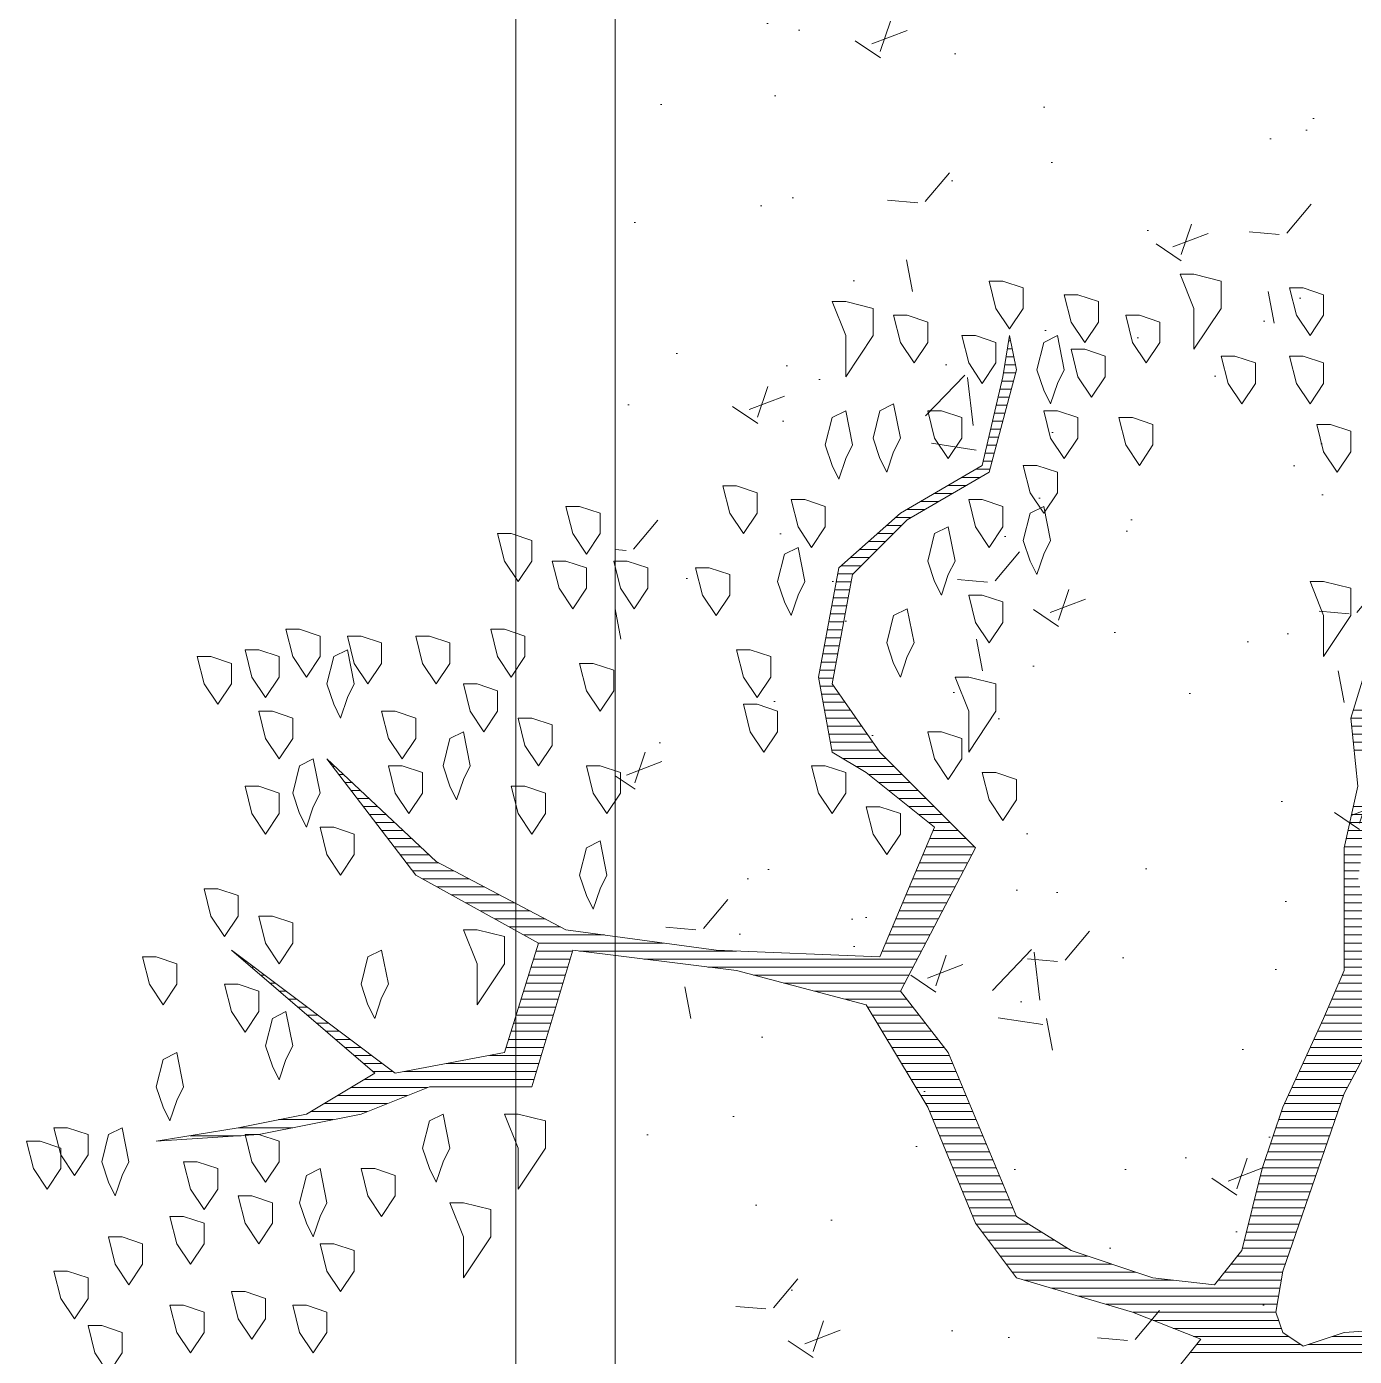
# Model space of a CAD drawing. Header units: metres. Extents: x 12093 to 20303, y 514 to 1412.
# Drawn here: x 19835.62 to 19837.627, y 762.04 to 764.05 of the extents above; entities that cross this region are included whole.
import ezdxf

# ---------------------------------------------------------------- set-up
doc = ezdxf.new("R2010")
doc.units = ezdxf.units.M
doc.layers.get('0').update_dxf_attribs({"lineweight": 13})
for name, color, linetype, lineweight in [('0-JARDI', 72, 'Continuous', 13), ('ARBOLES', 52, 'Continuous', 13), ('grass', 64, 'Continuous', 13), ('MANZANAS-ORIGINALES', 147, 'Continuous', 9)]:
    doc.layers.add(name, color=color, linetype=linetype, lineweight=lineweight)

# ---------------------------------------------------------------- blocks, each defined once
blk = doc.blocks.new('*X7')
at = {"color": 0}
for p, q in [((17.2412, 16.51), (17.7938, 16.51)), ((17.3112, 16.5), (17.6466, 16.5)), ((17.6564, 16.5), (17.7858, 16.5)), ((17.3812, 16.49), (17.6166, 16.49)), ((17.6714, 16.49), (17.7899, 16.49)), ((17.6804, 16.48), (17.8149, 16.48)), ((17.6837, 16.47), (17.8399, 16.47)), ((17.6855, 16.45), (17.8986, 16.45)), ((17.687, 16.46), (17.8649, 16.46)), ((17.6839, 16.44), (17.9326, 16.44)), ((17.6805, 16.42), (17.7592, 16.42)), ((17.6822, 16.43), (17.9666, 16.43)), ((17.8145, 16.42), (18.0006, 16.42)), ((17.6757, 16.4), (17.7432, 16.4)), ((17.6789, 16.41), (17.7512, 16.41)), ((17.8617, 16.41), (18.0157, 16.41)), ((17.8916, 16.4), (18.0232, 16.4)), ((17.6722, 16.39), (17.7352, 16.39)), ((17.9216, 16.39), (18.0307, 16.39)), ((17.6653, 16.37), (17.7264, 16.37)), ((17.6687, 16.38), (17.7289, 16.38)), ((17.9473, 16.38), (18.0382, 16.38)), ((17.9633, 16.37), (18.0457, 16.37)), ((17.6584, 16.35), (17.7214, 16.35)), ((17.6618, 16.36), (17.7239, 16.36)), ((17.9793, 16.36), (18.0532, 16.36)), ((17.9953, 16.35), (18.0607, 16.35)), ((17.6549, 16.34), (17.7189, 16.34)), ((18.0106, 16.34), (18.0651, 16.34)), ((17.648, 16.32), (17.7139, 16.32)), ((17.6514, 16.33), (17.7164, 16.33)), ((18.0147, 16.33), (18.0692, 16.33)), ((18.0189, 16.32), (18.0733, 16.32)), ((17.6411, 16.3), (17.7089, 16.3)), ((17.6445, 16.31), (17.7114, 16.31)), ((18.0231, 16.31), (18.0774, 16.31)), ((18.0272, 16.3), (18.0816, 16.3)), ((17.6376, 16.29), (17.7064, 16.29)), ((18.0314, 16.29), (18.0857, 16.29)), ((17.6307, 16.27), (17.7005, 16.27)), ((17.6341, 16.28), (17.7038, 16.28)), ((18.0356, 16.28), (18.0898, 16.28)), ((18.0397, 16.27), (18.0939, 16.27)), ((17.6237, 16.25), (17.6938, 16.25)), ((17.6272, 16.26), (17.6971, 16.26)), ((18.0439, 16.26), (18.098, 16.26)), ((18.0481, 16.25), (18.1021, 16.25)), ((17.6203, 16.24), (17.6905, 16.24)), ((18.0522, 16.24), (18.1063, 16.24)), ((18.9759, 16.24), (19.0395, 16.24)), ((17.6134, 16.22), (17.6838, 16.22)), ((17.6168, 16.23), (17.6871, 16.23)), ((18.0564, 16.23), (18.1104, 16.23)), ((18.0606, 16.22), (18.1145, 16.22)), ((18.8615, 16.22), (18.9295, 16.22)), ((18.9115, 16.23), (18.9795, 16.23)), ((17.6064, 16.2), (17.6766, 16.2)), ((17.6099, 16.21), (17.6805, 16.21)), ((18.0647, 16.21), (18.1186, 16.21)), ((18.0689, 16.2), (18.1236, 16.2)), ((18.7941, 16.2), (18.873, 16.2)), ((18.8191, 16.21), (18.8896, 16.21)), ((17.603, 16.19), (17.6719, 16.19)), ((18.0731, 16.19), (18.1296, 16.19)), ((18.7691, 16.19), (18.8563, 16.19)), ((17.5928, 16.17), (17.6627, 16.17)), ((17.5981, 16.18), (17.6673, 16.18)), ((18.0772, 16.18), (18.1356, 16.18)), ((18.0814, 16.17), (18.1416, 16.17)), ((18.6114, 16.17), (18.823, 16.17)), ((18.7441, 16.18), (18.8396, 16.18)), ((17.5821, 16.15), (17.6535, 16.15)), ((17.5874, 16.16), (17.6581, 16.16)), ((18.0856, 16.16), (18.1476, 16.16)), ((18.0897, 16.15), (18.1536, 16.15)), ((18.6054, 16.15), (18.7201, 16.15)), ((18.6084, 16.16), (18.7734, 16.16)), ((18.7869, 16.16), (18.812, 16.16)), ((18.8002, 16.15), (18.8237, 16.15)), ((17.5768, 16.14), (17.6489, 16.14)), ((18.0939, 16.14), (18.1596, 16.14)), ((18.6024, 16.14), (18.6667, 16.14)), ((18.8135, 16.14), (18.8354, 16.14)), ((17.5661, 16.12), (17.6396, 16.12)), ((17.5714, 16.13), (17.6443, 16.13)), ((18.1004, 16.13), (18.1656, 16.13)), ((18.1082, 16.12), (18.1716, 16.12)), ((18.5964, 16.12), (18.6429, 16.12)), ((18.5994, 16.13), (18.6461, 16.13)), ((18.8269, 16.13), (18.847, 16.13)), ((18.8402, 16.12), (18.8587, 16.12)), ((17.5554, 16.1), (17.6304, 16.1)), ((17.5608, 16.11), (17.635, 16.11)), ((18.116, 16.11), (18.1776, 16.11)), ((18.1237, 16.1), (18.1836, 16.1)), ((18.5904, 16.1), (18.6367, 16.1)), ((18.5934, 16.11), (18.6398, 16.11)), ((18.8535, 16.11), (18.8704, 16.11)), ((18.8669, 16.1), (18.882, 16.1)), ((17.5501, 16.09), (17.6259, 16.09)), ((18.1315, 16.09), (18.1896, 16.09)), ((18.5874, 16.09), (18.6336, 16.09)), ((18.8802, 16.09), (18.8937, 16.09)), ((17.5394, 16.07), (17.6174, 16.07)), ((17.5448, 16.08), (17.6216, 16.08)), ((18.1393, 16.08), (18.1956, 16.08)), ((18.1471, 16.07), (18.2239, 16.07)), ((18.5814, 16.07), (18.6273, 16.07)), ((18.5844, 16.08), (18.6304, 16.08)), ((18.8935, 16.08), (18.9054, 16.08)), ((18.9069, 16.07), (18.917, 16.07)), ((17.5341, 16.06), (17.6131, 16.06)), ((18.1549, 16.06), (18.2619, 16.06)), ((18.5784, 16.06), (18.6242, 16.06)), ((18.9202, 16.06), (18.9287, 16.06)), ((17.5127, 16.04), (17.6045, 16.04)), ((17.5234, 16.05), (17.6088, 16.05)), ((18.1444, 16.04), (18.3379, 16.04)), ((18.1497, 16.05), (18.2999, 16.05)), ((18.5724, 16.04), (18.6179, 16.04)), ((18.5754, 16.05), (18.6211, 16.05)), ((18.9335, 16.05), (18.9404, 16.05)), ((18.9469, 16.04), (18.952, 16.04)), ((17.4913, 16.02), (17.6021, 16.02)), ((17.502, 16.03), (17.6021, 16.03)), ((18.1339, 16.02), (18.4746, 16.02)), ((18.1392, 16.03), (18.3946, 16.03)), ((18.5664, 16.02), (18.6117, 16.02)), ((18.5694, 16.03), (18.6148, 16.03)), ((18.9602, 16.03), (18.9637, 16.03)), ((18.9735, 16.02), (18.9754, 16.02)), ((17.4806, 16.01), (17.6021, 16.01)), ((18.1287, 16.01), (18.1773, 16.01)), ((18.3591, 16.01), (18.5546, 16.01)), ((18.5634, 16.01), (18.6086, 16.01)), ((18.9869, 16.01), (18.987, 16.01)), ((17.4591, 15.99), (17.6021, 15.99)), ((17.4698, 16), (17.6021, 16)), ((18.1182, 15.99), (18.1688, 15.99)), ((18.1235, 16), (18.173, 16)), ((18.4501, 16), (18.6064, 16)), ((18.5234, 15.99), (18.6244, 15.99)), ((17.5206, 15.98), (17.6021, 15.98)), ((17.5556, 15.97), (17.6021, 15.97)), ((18.1077, 15.97), (18.1604, 15.97)), ((18.113, 15.98), (18.1646, 15.98)), ((18.5781, 15.98), (18.6424, 15.98)), ((18.5971, 15.97), (18.6604, 15.97)), ((17.5707, 15.96), (17.6021, 15.96)), ((18.1025, 15.96), (18.1562, 15.96)), ((18.6161, 15.96), (18.6784, 15.96)), ((17.5747, 15.95), (17.6021, 15.95)), ((17.5787, 15.94), (17.6021, 15.94)), ((18.092, 15.94), (18.1478, 15.94)), ((18.0973, 15.95), (18.152, 15.95)), ((18.6351, 15.95), (18.6964, 15.95)), ((18.6541, 15.94), (18.7144, 15.94)), ((17.5827, 15.93), (17.6021, 15.93)), ((17.5846, 15.92), (17.6021, 15.92)), ((18.0816, 15.92), (18.1394, 15.92)), ((18.0868, 15.93), (18.1436, 15.93)), ((18.6731, 15.93), (18.7324, 15.93)), ((18.6921, 15.92), (18.7504, 15.92)), ((17.5832, 15.91), (17.6021, 15.91)), ((18.0763, 15.91), (18.1351, 15.91)), ((18.7111, 15.91), (18.7628, 15.91)), ((17.5805, 15.89), (17.6021, 15.89)), ((17.5819, 15.9), (17.6021, 15.9)), ((18.0658, 15.89), (18.1267, 15.89)), ((18.0711, 15.9), (18.1309, 15.9)), ((18.7301, 15.9), (18.7704, 15.9)), ((18.7421, 15.89), (18.7781, 15.89)), ((17.5778, 15.87), (17.5996, 15.87)), ((17.5791, 15.88), (17.6018, 15.88)), ((18.0627, 15.88), (18.1225, 15.88)), ((18.0727, 15.87), (18.1183, 15.87)), ((18.7528, 15.88), (18.7857, 15.88)), ((18.7634, 15.87), (18.7934, 15.87)), ((17.5764, 15.86), (17.5974, 15.86)), ((18.0827, 15.86), (18.1141, 15.86)), ((18.7741, 15.86), (18.801, 15.86)), ((17.5737, 15.84), (17.5929, 15.84)), ((17.575, 15.85), (17.5951, 15.85)), ((18.0927, 15.85), (18.1197, 15.85)), ((18.1027, 15.84), (18.1322, 15.84)), ((18.7848, 15.85), (18.8087, 15.85)), ((18.7954, 15.84), (18.8163, 15.84)), ((17.5723, 15.83), (17.5907, 15.83)), ((18.1127, 15.83), (18.1447, 15.83)), ((18.1227, 15.82), (18.1572, 15.82)), ((18.8061, 15.83), (18.824, 15.83)), ((18.8168, 15.82), (18.8316, 15.82)), ((18.1327, 15.81), (18.1697, 15.81)), ((18.8274, 15.81), (18.8393, 15.81)), ((18.1427, 15.8), (18.1822, 15.8)), ((18.1527, 15.79), (18.1947, 15.79)), ((18.8381, 15.8), (18.8469, 15.8)), ((18.8488, 15.79), (18.8545, 15.79)), ((18.1627, 15.78), (18.2105, 15.78)), ((18.1727, 15.77), (18.2271, 15.77)), ((18.8594, 15.78), (18.8622, 15.78)), ((17.5628, 15.76), (17.5896, 15.76)), ((18.182, 15.76), (18.2403, 15.76)), ((17.56, 15.74), (17.5916, 15.74)), ((17.5614, 15.75), (17.5906, 15.75)), ((18.189, 15.75), (18.2422, 15.75)), ((18.196, 15.74), (18.244, 15.74)), ((17.5568, 15.72), (17.5936, 15.72)), ((17.5585, 15.73), (17.5926, 15.73)), ((18.203, 15.73), (18.2458, 15.73)), ((18.21, 15.72), (18.2476, 15.72)), ((17.5551, 15.71), (17.5906, 15.71)), ((18.217, 15.71), (18.2494, 15.71)), ((18.224, 15.7), (18.2512, 15.7)), ((18.231, 15.69), (18.2531, 15.69)), ((18.238, 15.68), (18.2549, 15.68)), ((18.2385, 15.67), (18.2567, 15.67)), ((18.2367, 15.66), (18.2553, 15.66)), ((18.2329, 15.64), (18.2515, 15.64)), ((18.2348, 15.65), (18.2534, 15.65)), ((18.2292, 15.62), (18.2478, 15.62)), ((18.231, 15.63), (18.2497, 15.63)), ((18.2273, 15.61), (18.2459, 15.61)), ((18.2235, 15.59), (18.2422, 15.59)), ((18.2254, 15.6), (18.244, 15.6)), ((18.2198, 15.57), (18.2384, 15.57)), ((18.2217, 15.58), (18.2403, 15.58)), ((18.2179, 15.56), (18.2365, 15.56)), ((18.2132, 15.54), (18.2328, 15.54)), ((18.216, 15.55), (18.2347, 15.55)), ((18.2032, 15.53), (18.2284, 15.53)), ((18.1832, 15.51), (18.2059, 15.51)), ((18.1932, 15.52), (18.2171, 15.52)), ((18.1632, 15.49), (18.1834, 15.49)), ((18.1732, 15.5), (18.1946, 15.5)), ((18.1532, 15.48), (18.1721, 15.48)), ((18.1238, 15.46), (18.1468, 15.46)), ((18.1409, 15.47), (18.1609, 15.47)), ((18.0895, 15.44), (18.1126, 15.44)), ((18.1066, 15.45), (18.1297, 15.45)), ((18.0723, 15.43), (18.0954, 15.43)), ((18.0433, 15.41), (18.0611, 15.41)), ((18.0552, 15.42), (18.0783, 15.42)), ((18.038, 15.39), (18.0493, 15.39)), ((18.0407, 15.4), (18.0516, 15.4)), ((18.0353, 15.38), (18.047, 15.38)), ((18.03, 15.36), (18.0424, 15.36)), ((18.0327, 15.37), (18.0447, 15.37)), ((18.0247, 15.34), (18.0378, 15.34)), ((18.0273, 15.35), (18.0401, 15.35)), ((18.022, 15.33), (18.0355, 15.33)), ((18.0167, 15.31), (18.0309, 15.31)), ((18.0193, 15.32), (18.0332, 15.32)), ((18.0113, 15.29), (18.0265, 15.29)), ((18.014, 15.3), (18.0286, 15.3)), ((18.0115, 15.28), (18.0249, 15.28)), ((18.0135, 15.27), (18.0232, 15.27)), ((18.0155, 15.26), (18.0215, 15.26)), ((18.0175, 15.25), (18.0199, 15.25))]:
    blk.add_line(p, q, dxfattribs=at)
blk = doc.blocks.new('ARBUSTO6')
at = {"layer": 'ARBOLES', "color": 7}
for points in [[(-0.2684, -0.0303), (-0.1408, -0.0218), (-0.0898, -0.0048), (-0.0643, -0.0218), (-0.0558, -0.0473), (-0.0643, -0.0983), (-0.1408, -0.3194), (-0.2089, -0.447)], [(-0.1833, -0.8977), (-0.1493, -0.7871), (-0.1578, -0.7021), (-0.1408, -0.6256), (-0.1408, -0.5405), (-0.1408, -0.4725), (-0.1153, -0.413), (-0.0643, -0.3024), (-0.0388, -0.2259), (-0.0133, -0.1238), (0.0207, -0.0813), (0.0973, -0.0898), (0.1993, -0.1238), (0.2674, -0.1663), (0.3524, -0.3704), (0.4119, -0.447), (0.3184, -0.6256), (0.4374, -0.7446), (0.497, -0.8297), (0.4715, -0.9657), (0.4034, -1.0338), (0.3014, -1.0933), (0.2674, -1.2209), (0.2759, -1.2634), (0.2844, -1.2123), (0.3099, -1.1018), (0.4119, -1.0423), (0.4885, -0.9742), (0.514, -0.8382), (0.497, -0.7446), (0.4544, -0.7191), (0.3694, -0.6511), (0.4374, -0.4895), (0.6415, -0.498), (0.8286, -0.5235), (0.9902, -0.6086), (1.1263, -0.7361), (1.0157, -0.5915), (0.8626, -0.5065), (0.9052, -0.3704), (1.0412, -0.3449), (1.2453, -0.498), (1.0667, -0.3449), (1.1518, -0.2939), (1.2368, -0.2769), (1.3389, -0.2599), (1.2113, -0.2684), (1.0837, -0.2939), (0.9987, -0.3279), (0.8711, -0.3279), (0.8201, -0.498), (0.616, -0.4725), (0.4544, -0.43), (0.3779, -0.3024), (0.3184, -0.1578), (0.2674, -0.0898), (0.1228, -0.0473), (0.0378, -0.0133), (0.1058, 0.0718)]]:
    blk.add_lwpolyline(points, dxfattribs=at)
at = {"layer": 'ARBOLES'}
for points in [[(1.4069, -0.0303), (1.3814, -0.0218), (1.3814, 0.0037), (1.3984, 0.0292), (1.4154, 0.0037), (1.4239, -0.0303)], [(1.1518, -0.0558), (1.1263, -0.0473), (1.1263, -0.0218), (1.1433, 0.0037), (1.1603, -0.0218), (1.1688, -0.0558)], [(1.3048, -0.0558), (1.2793, -0.0473), (1.2793, -0.0218), (1.2963, 0.0037), (1.3133, -0.0218), (1.3218, -0.0558)], [(1.2283, -0.0728), (1.2028, -0.0643), (1.2028, -0.0388), (1.2198, -0.0133), (1.2368, -0.0388), (1.2453, -0.0728)], [(1.4494, -0.0983), (1.4239, -0.0898), (1.4239, -0.0643), (1.4409, -0.0388), (1.4579, -0.0643), (1.4664, -0.0983)], [(1.1178, -0.1323), (1.0922, -0.1238), (1.0922, -0.0983), (1.1092, -0.0728), (1.1263, -0.0983), (1.1348, -0.1323)], [(1.3814, -0.1408), (1.3559, -0.1323), (1.3559, -0.1068), (1.3729, -0.0813), (1.3899, -0.1068), (1.3984, -0.1408)], [(0.9562, -0.1834), (0.9222, -0.1748), (0.9222, -0.1408), (0.9562, -0.0898), (0.9562, -0.1408), (0.9732, -0.1834)], [(1.3048, -0.1663), (1.2793, -0.1578), (1.2793, -0.1323), (1.2963, -0.1068), (1.3133, -0.1323), (1.3218, -0.1663)], [(1.2198, -0.1919), (1.1943, -0.1834), (1.1943, -0.1578), (1.2113, -0.1323), (1.2283, -0.1578), (1.2368, -0.1919)], [(1.1348, -0.1663), (1.1263, -0.1834), (1.1348, -0.2259), (1.1518, -0.2174), (1.1603, -0.1834), (1.1518, -0.1578), (1.1433, -0.1408)], [(1.0667, -0.2259), (1.0412, -0.2174), (1.0412, -0.1919), (1.0582, -0.1663), (1.0752, -0.1919), (1.0837, -0.2259)], [(1.2878, -0.2344), (1.2623, -0.2259), (1.2623, -0.2004), (1.2793, -0.1748), (1.2963, -0.2004), (1.3048, -0.2344)], [(1.3814, -0.2174), (1.3729, -0.2344), (1.3814, -0.2769), (1.3984, -0.2684), (1.4069, -0.2344), (1.3984, -0.2089), (1.3899, -0.1919)], [(0.8881, -0.2939), (0.8541, -0.2854), (0.8541, -0.2514), (0.8881, -0.2004), (0.8881, -0.2514), (0.9052, -0.2939)], [(0.9817, -0.2344), (0.9732, -0.2514), (0.9817, -0.2939), (0.9987, -0.2854), (1.0072, -0.2514), (0.9987, -0.2259), (0.9902, -0.2089)], [(1.2113, -0.2684), (1.1858, -0.2599), (1.1858, -0.2344), (1.2028, -0.2089), (1.2198, -0.2344), (1.2283, -0.2684)], [(1.4834, -0.2599), (1.4579, -0.2514), (1.4579, -0.2259), (1.4749, -0.2004), (1.4919, -0.2259), (1.5004, -0.2599)], [(1.4494, -0.2769), (1.4239, -0.2684), (1.4239, -0.2429), (1.4409, -0.2174), (1.4579, -0.2429), (1.4664, -0.2769)], [(1.3133, -0.3109), (1.3048, -0.3279), (1.3133, -0.3704), (1.3304, -0.3619), (1.3389, -0.3279), (1.3304, -0.3024), (1.3218, -0.2854)], [(1.1773, -0.3619), (1.1688, -0.3789), (1.1773, -0.4215), (1.1943, -0.413), (1.2028, -0.3789), (1.1943, -0.3534), (1.1858, -0.3364)], [(1.2368, -0.4555), (1.2113, -0.447), (1.2113, -0.4215), (1.2283, -0.396), (1.2453, -0.4215), (1.2538, -0.4555)], [(1.0582, -0.4385), (1.0497, -0.4555), (1.0582, -0.498), (1.0752, -0.4895), (1.0837, -0.4555), (1.0752, -0.43), (1.0667, -0.413)], [(0.9392, -0.5235), (0.9052, -0.515), (0.9052, -0.481), (0.9392, -0.43), (0.9392, -0.481), (0.9562, -0.5235)], [(1.3389, -0.4895), (1.3133, -0.481), (1.3133, -0.4555), (1.3304, -0.43), (1.3474, -0.4555), (1.3559, -0.4895)], [(1.1943, -0.5405), (1.1688, -0.532), (1.1688, -0.5065), (1.1858, -0.481), (1.2028, -0.5065), (1.2113, -0.5405)], [(1.2623, -0.5745), (1.2368, -0.566), (1.2368, -0.5405), (1.2538, -0.515), (1.2708, -0.5405), (1.2793, -0.5745)], [(0.7861, -0.5745), (0.7776, -0.5915), (0.7861, -0.6341), (0.8031, -0.6256), (0.8116, -0.5915), (0.8031, -0.566), (0.7946, -0.549)], [(1.1178, -0.6511), (1.0922, -0.6426), (1.0922, -0.6171), (1.1092, -0.5915), (1.1263, -0.6171), (1.1348, -0.6511)], [(0.4374, -0.6766), (0.4119, -0.6681), (0.4119, -0.6426), (0.4289, -0.6171), (0.4459, -0.6426), (0.4544, -0.6766)], [(0.8796, -0.7021), (0.8541, -0.6936), (0.8541, -0.6681), (0.8711, -0.6426), (0.8881, -0.6681), (0.8967, -0.7021)], [(1.2113, -0.7021), (1.1858, -0.6936), (1.1858, -0.6681), (1.2028, -0.6426), (1.2198, -0.6681), (1.2283, -0.7021)], [(0.2929, -0.7191), (0.2674, -0.7106), (0.2674, -0.6851), (0.2844, -0.6596), (0.3014, -0.6851), (0.3099, -0.7191)], [(1.1433, -0.6766), (1.1348, -0.6936), (1.1433, -0.7361), (1.1603, -0.7276), (1.1688, -0.6936), (1.1603, -0.6681), (1.1518, -0.6511)], [(0.5055, -0.7276), (0.48, -0.7191), (0.48, -0.6936), (0.497, -0.6681), (0.514, -0.6936), (0.5225, -0.7276)], [(0.7861, -0.7276), (0.7606, -0.7191), (0.7606, -0.6936), (0.7776, -0.6681), (0.7946, -0.6936), (0.8031, -0.7276)], [(1.0327, -0.7276), (1.0072, -0.7191), (1.0072, -0.6936), (1.0242, -0.6681), (1.0412, -0.6936), (1.0497, -0.7276)], [(0.9562, -0.7106), (0.9477, -0.7276), (0.9562, -0.7701), (0.9732, -0.7616), (0.9817, -0.7276), (0.9732, -0.7021), (0.9647, -0.6851)], [(0.3609, -0.7701), (0.3354, -0.7616), (0.3354, -0.7361), (0.3524, -0.7106), (0.3694, -0.7361), (0.3779, -0.7701)], [(0.8711, -0.7871), (0.8456, -0.7786), (0.8456, -0.7531), (0.8626, -0.7276), (0.8796, -0.7531), (0.8881, -0.7871)], [(0.3269, -0.8382), (0.2929, -0.8297), (0.2929, -0.7956), (0.3269, -0.7446), (0.3269, -0.7956), (0.3439, -0.8382)], [(0.5905, -0.8042), (0.565, -0.7956), (0.565, -0.7701), (0.582, -0.7446), (0.599, -0.7701), (0.6075, -0.8042)], [(1.0412, -0.7956), (1.0157, -0.7871), (1.0157, -0.7616), (1.0327, -0.7361), (1.0497, -0.7616), (1.0582, -0.7956)], [(1.1943, -0.7956), (1.1688, -0.7871), (1.1688, -0.7616), (1.1858, -0.7361), (1.2028, -0.7616), (1.2113, -0.7956)], [(0.9392, -0.8297), (0.9137, -0.8212), (0.9137, -0.7956), (0.9307, -0.7701), (0.9477, -0.7956), (0.9562, -0.8297)], [(1.1007, -0.8127), (1.0922, -0.8297), (1.1007, -0.8722), (1.1178, -0.8637), (1.1263, -0.8297), (1.1178, -0.8042), (1.1092, -0.7871)], [(0.7946, -0.8552), (0.7691, -0.8467), (0.7691, -0.8212), (0.7861, -0.7956), (0.8031, -0.8212), (0.8116, -0.8552)], [(1.2708, -0.8637), (1.2453, -0.8552), (1.2453, -0.8297), (1.2623, -0.8042), (1.2793, -0.8297), (1.2878, -0.8637)], [(0.599, -0.8722), (0.5735, -0.8637), (0.5735, -0.8382), (0.5905, -0.8127), (0.6075, -0.8382), (0.616, -0.8722)], [(1.2113, -0.8722), (1.1858, -0.8637), (1.1858, -0.8382), (1.2028, -0.8127), (1.2198, -0.8382), (1.2283, -0.8722)], [(0.4034, -0.8637), (0.3949, -0.8807), (0.4034, -0.9232), (0.4204, -0.9147), (0.4289, -0.8807), (0.4204, -0.8552), (0.4119, -0.8382)], [(0.9052, -0.8977), (0.8796, -0.8892), (0.8796, -0.8637), (0.8967, -0.8382), (0.9137, -0.8637), (0.9222, -0.8977)], [(0.9987, -0.8892), (0.9732, -0.8807), (0.9732, -0.8552), (0.9902, -0.8297), (1.0072, -0.8552), (1.0157, -0.8892)], [(1.0837, -0.8892), (1.0582, -0.8807), (1.0582, -0.8552), (1.0752, -0.8297), (1.0922, -0.8552), (1.1007, -0.8892)], [(1.1603, -0.8977), (1.1348, -0.8892), (1.1348, -0.8637), (1.1518, -0.8382), (1.1688, -0.8637), (1.1773, -0.8977)], [(-0.1153, -0.9572), (-0.1493, -0.9487), (-0.1493, -0.9147), (-0.1153, -0.8637), (-0.1153, -0.9147), (-0.0983, -0.9572)], [(0.3099, -0.9402), (0.2844, -0.9317), (0.2844, -0.9062), (0.3014, -0.8807), (0.3184, -0.9062), (0.3269, -0.9402)], [(0.5395, -0.9402), (0.531, -0.9572), (0.5395, -0.9997), (0.5565, -0.9912), (0.565, -0.9572), (0.5565, -0.9317), (0.548, -0.9147)], [(0.65, -0.9742), (0.6245, -0.9657), (0.6245, -0.9402), (0.6415, -0.9147), (0.6585, -0.9402), (0.667, -0.9742)], [(0.7521, -0.9827), (0.7266, -0.9742), (0.7266, -0.9487), (0.7436, -0.9232), (0.7606, -0.9487), (0.7691, -0.9827)], [(0.8286, -0.9827), (0.8031, -0.9742), (0.8031, -0.9487), (0.8201, -0.9232), (0.8371, -0.9487), (0.8456, -0.9827)], [(0.3524, -0.9657), (0.3439, -0.9827), (0.3524, -1.0253), (0.3694, -1.0168), (0.3779, -0.9827), (0.3694, -0.9572), (0.3609, -0.9402)], [(0.8967, -1.0168), (0.8711, -1.0082), (0.8711, -0.9827), (0.8881, -0.9572), (0.9052, -0.9827), (0.9137, -1.0168)], [(0.2333, -0.9912), (0.2248, -1.0082), (0.2333, -1.0508), (0.2504, -1.0423), (0.2589, -1.0082), (0.2504, -0.9827), (0.2418, -0.9657)], [(0.8116, -1.0508), (0.7861, -1.0423), (0.7861, -1.0168), (0.8031, -0.9912), (0.8201, -1.0168), (0.8286, -1.0508)], [(0.3099, -1.0593), (0.2844, -1.0508), (0.2844, -1.0253), (0.3014, -0.9997), (0.3184, -1.0253), (0.3269, -1.0593)], [(0.531, -1.0593), (0.5055, -1.0508), (0.5055, -1.0253), (0.5225, -0.9997), (0.5395, -1.0253), (0.548, -1.0593)], [(0.616, -1.0763), (0.5905, -1.0678), (0.5905, -1.0423), (0.6075, -1.0168), (0.6245, -1.0423), (0.633, -1.0763)], [(0.2418, -1.1018), (0.2163, -1.0933), (0.2163, -1.0678), (0.2333, -1.0423), (0.2504, -1.0678), (0.2589, -1.1018)], [(0.48, -1.1103), (0.4715, -1.1273), (0.48, -1.1698), (0.497, -1.1613), (0.5055, -1.1273), (0.497, -1.1018), (0.4885, -1.0848)], [(-0.1238, -1.1528), (-0.1493, -1.1443), (-0.1493, -1.1188), (-0.1323, -1.0933), (-0.1153, -1.1188), (-0.1068, -1.1528)], [(0.1228, -1.1613), (0.0973, -1.1528), (0.0973, -1.1273), (0.1143, -1.1018), (0.1313, -1.1273), (0.1398, -1.1613)], [(0.4204, -1.1188), (0.4119, -1.1358), (0.4204, -1.1783), (0.4374, -1.1698), (0.4459, -1.1358), (0.4374, -1.1103), (0.4289, -1.0933)], [(0.2163, -1.1698), (0.1908, -1.1613), (0.1908, -1.1358), (0.2078, -1.1103), (0.2248, -1.1358), (0.2333, -1.1698)], [(0.3609, -1.1698), (0.3354, -1.1613), (0.3354, -1.1358), (0.3524, -1.1103), (0.3694, -1.1358), (0.3779, -1.1698)], [(-0.0898, -1.2379), (-0.1153, -1.2294), (-0.1153, -1.2038), (-0.0983, -1.1783), (-0.0813, -1.2038), (-0.0728, -1.2379)], [(-0.0048, -1.2379), (-0.0303, -1.2294), (-0.0303, -1.2038), (-0.0133, -1.1783), (0.0037, -1.2038), (0.0122, -1.2379)], [(0.1823, -1.2464), (0.1568, -1.2379), (0.1568, -1.2123), (0.1738, -1.1868), (0.1908, -1.2123), (0.1993, -1.2464)], [(0.2163, -1.2038), (0.2078, -1.2209), (0.2163, -1.2634), (0.2333, -1.2549), (0.2418, -1.2209), (0.2333, -1.1953), (0.2248, -1.1783)], [(0.3184, -1.2634), (0.2929, -1.2549), (0.2929, -1.2294), (0.3099, -1.2038), (0.3269, -1.2294), (0.3354, -1.2634)], [(0.48, -1.3059), (0.4459, -1.2974), (0.4459, -1.2634), (0.48, -1.2123), (0.48, -1.2634), (0.497, -1.3059)], [(0.1143, -1.2889), (0.0888, -1.2804), (0.0888, -1.2549), (0.1058, -1.2294), (0.1228, -1.2549), (0.1313, -1.2889)], [(0.4034, -1.2889), (0.3779, -1.2804), (0.3779, -1.2549), (0.3949, -1.2294), (0.4119, -1.2549), (0.4204, -1.2889)], [(0.0463, -1.3399), (0.0122, -1.3314), (0.0122, -1.2974), (0.0463, -1.2464), (0.0463, -1.2974), (0.0633, -1.3399)], [(0.1908, -1.3144), (0.1653, -1.3059), (0.1653, -1.2804), (0.1823, -1.2549), (0.1993, -1.2804), (0.2078, -1.3144)], [(-0.0898, -1.3229), (-0.1153, -1.3144), (-0.1153, -1.2889), (-0.0983, -1.2634), (-0.0813, -1.2889), (-0.0728, -1.3229)], [(0.2844, -1.3314), (0.2589, -1.3229), (0.2589, -1.2974), (0.2759, -1.2719), (0.2929, -1.2974), (0.3014, -1.3314)]]:
    blk.add_lwpolyline(points, close=True, dxfattribs=at)
blk.add_blockref('*X7', (-17.7429, -16.5069), dxfattribs=at)
blk = doc.blocks.new('ARBUST13')
at = {"layer": 'ARBOLES'}
blk.add_blockref('ARBUSTO6', (0, 0.025), dxfattribs=at)

msp = doc.modelspace()

# ---------------------------------------------------------------- hatches: boundary and pattern name
at = {"layer": 'grass'}
h = msp.add_hatch(dxfattribs=at)
h.set_pattern_fill('AR-CONC', color=256, scale=0.003, style=0)
h.set_pattern_definition([(50, (0, 0), (0.546554007, -0.047817257), [0.05715, -0.62865]), (355, (0, 0), (-0.105728478, 0.573169929), [0.04572, -0.50292]), (100.451, (0.04555, -0.004), (0.440827505, 0.525350063), [0.04857, -0.53427]), (46.1842, (0, 0.1524), (0.813237123, -0.126126984), [0.085725, -0.942975]), (96.6356, (0.0678, 0.1419), (0.712212703, 0.742276668), [0.072855, -0.801405]), (351.184, (0, 0.1524), (0.712213817, 0.742275354), [0.06858, -0.75438]), (21, (0.0762, 0.1143), (0.45484464, -0.306796556), [0.05715, -0.62865]), (326, (0.0762, 0.1143), (0.185406085, 0.552563898), [0.04572, -0.50292]), (71.4514, (0.1141, 0.08873), (0.640249472, 0.245768573), [0.04857, -0.53427]), (37.5, (0, 0), (0.0092658098, 0.2536651166), [0, -0.496824, 0, -0.51054, 0, -0.504825]), (7.5, (0, 0), (0.2004589875, 0.3005417245), [0, -0.291084, 0, -0.485394, 0, -0.192405]), (327.5, (-0.16993, 0), (0.4067717855, -0.017186232), [0, -0.1905, 0, -0.59436, 0, -0.78867]), (317.5, (-0.24613, 0), (0.444387544, 0.076279473), [0, -0.24765, 0, -0.394716, 0, -0.56007])])
h.paths.add_polyline_path([(19837.7397, 766.1421), (19838.3397, 766.3029), (19838.3397, 767.851), (19836.5097, 767.9556), (19836.5097, 764.7573), (19837.7397, 764.7621)])
h.paths.add_polyline_path([(19836.5097, 761.997), (19838.3397, 761.9138), (19838.3397, 763.7972), (19837.7397, 763.9579), (19837.7397, 764.7621), (19836.5097, 764.7573)])
h.paths.add_polyline_path([(19840.9797, 763.9579), (19840.3797, 763.7972), (19840.3797, 761.8212), (19842.2097, 761.7381), (19842.2097, 764.7797), (19840.9797, 764.7749)])
h.paths.add_polyline_path([(19840.9797, 764.7749), (19842.2097, 764.7797), (19842.2097, 767.6296), (19840.3797, 767.7343), (19840.3797, 766.3029), (19840.9797, 766.1421)])

# ---------------------------------------------------------------- linework, layer by layer
at = {"layer": 'MANZANAS-ORIGINALES'}
for p, q in [((19836.3597, 755.2304), (19836.3597, 829.9033)), ((19836.5097, 756.3504), (19836.5097, 828.7833))]:
    msp.add_line(p, q, dxfattribs=at)

# ---------------------------------------------------------------- block references
at = {"layer": '0-JARDI', "xscale": 1.213369402147331, "yscale": 1.213369402147331, "zscale": 1.213369402147331, "rotation": 180}
msp.add_blockref('ARBUST13', (19837.4406, 762.0803), dxfattribs=at)

doc.saveas('drawing.dxf')
